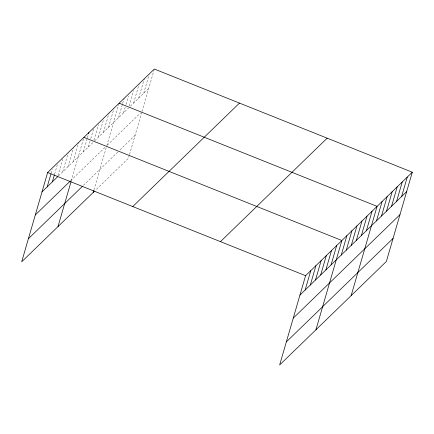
<?xml version="1.0" encoding="UTF-8"?>
<svg xmlns="http://www.w3.org/2000/svg" width="434" height="434" viewBox="0 0 434 434"><rect width="100%" height="100%" fill="white"/><g stroke="black" fill="none" stroke-linecap="round" stroke-linejoin="round"><path stroke-width="0.33" stroke-dasharray="2.17 1.63" d="M51.131 173.307L52.254 169.434M54.624 174.099L57.624 163.759M57.928 175.537L62.621 159.381M62.735 171.804L68.181 153.061M67.921 166.775L73.362 148.037M73.102 161.752L78.738 142.363M71.225 181.038L83.729 137.985M83.317 151.846L87.261 138.278M87.451 137.632L88.574 133.753M88.352 146.969L90.039 141.153M90.787 138.565L93.793 128.231M93.945 140.155L98.447 124.645M98.409 137.215L103.856 118.471M103.444 132.337L109.075 112.948M108.473 127.455L113.92 108.717M93.945 189.902L106.259 147.517M106.802 145.64L118.949 103.84M118.536 117.701L122.475 104.133M122.665 103.482L124.167 98.312M123.565 112.824L125.258 107.008M126.006 104.42L128.448 96.022M129.158 106.004L133.667 90.494M133.629 103.07L139.07 84.326M138.658 98.187L144.289 78.804M143.692 93.31L149.133 74.572M129.348 155.112L128.415 158.318L95.485 190.244M129.533 154.471L141.658 112.748M142.021 111.495L154.168 69.695M58.498 175.916L93.381 142.092M94.753 140.762L128.594 107.947M130.428 106.173L148.721 88.433M70.644 180.701L105.429 146.969M107.263 145.195L140.649 112.824M83.437 185.367L117.739 152.106M120.023 149.887L135.115 135.256"/><path stroke-width="0.65" d="M412.3 172.211L305.585 275.682L279.648 364.956L386.363 261.48L412.3 172.211L154.352 69.044L47.637 172.52L21.7 261.789L94.574 191.134M47.187 186.88L50.941 173.953M52.368 181.851L54.434 174.745M57.982 226.608L71.04 181.662M88.574 133.753L88.948 132.462M93.202 192.463L93.76 190.542M305.135 290.042L310.766 270.659M310.315 285.019L315.947 265.63M315.502 279.995L321.133 260.606M320.683 274.966L326.314 255.583M325.869 269.943L331.5 250.554M331.05 264.914L336.681 245.53M315.93 329.775L341.867 240.501L83.919 137.339M341.265 255.013L346.896 235.624M346.294 250.136L351.931 230.747M351.328 245.253L356.96 225.87M356.357 240.376L361.989 220.993M361.386 235.499L367.023 216.116M366.421 230.622L372.052 211.233M351.149 295.63L377.081 206.356L119.138 103.194M376.484 220.868L382.115 201.479M381.513 215.986L387.144 196.602M386.542 211.108L392.179 191.725M391.576 206.231L397.208 186.848M396.605 201.354L402.237 181.965M401.634 196.477L407.271 177.088M42 191.904L57.554 176.828M35.3 214.966L70.172 181.157M28.4 238.727L82.52 186.251M132.755 206.562L239.476 103.091M220.461 241.64L327.176 138.169M299.948 295.071L406.669 191.6M293.248 318.133L399.969 214.662M286.348 341.894L393.063 238.418M47.637 172.52L305.585 275.682"/></g></svg>
